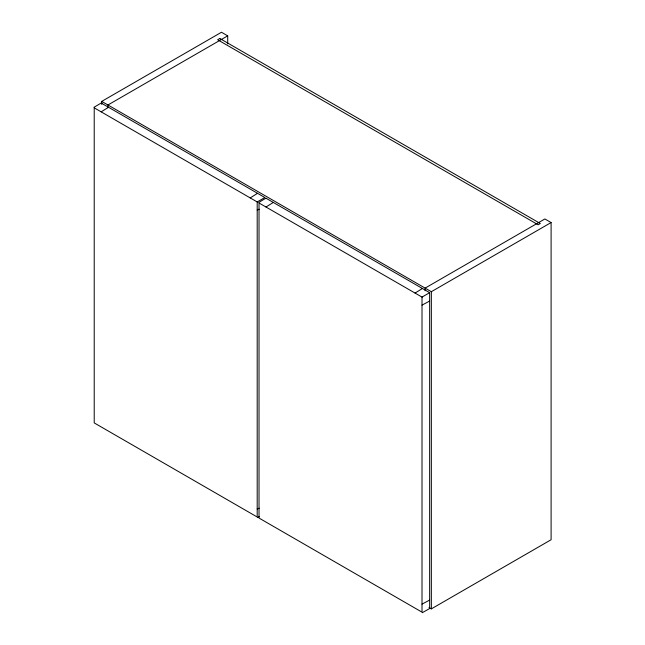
<?xml version="1.0" encoding="UTF-8"?>
<svg xmlns="http://www.w3.org/2000/svg" width="645" height="645" viewBox="0 0 645 645"><rect width="100%" height="100%" fill="white"/><g stroke="black" fill="none" stroke-linecap="round" stroke-linejoin="round"><path stroke-width="0.97" d="M266.062 198.257L429.651 292.677L429.651 608.533L422.322 612.694M429.651 600.084L422.007 604.115M101.725 104.417L101.725 101.394L221.485 32.25L227.709 35.846L227.709 43.9M227.709 35.846L107.949 104.99L107.949 107.683M257.54 193.306L250.236 197.918M257.492 201.772L264.837 197.523L101.176 103.031L93.92 107.336M265.909 198.176L258.734 202.49M259.234 209.222L257.194 209.972M422.298 296.918L429.651 292.677M101.725 101.394L431.344 291.701L551.104 222.557L551.104 539.736L431.344 608.88L429.014 607.525M259.234 508.212L257.194 508.969M259.234 516.669L257.508 517.54M551.104 222.557L544.88 218.961L425.12 288.105L425.12 290.798M422.007 305.125L429.626 301.062M422.37 288.508L415.049 293.072M273.311 202.449L265.982 207.013M108.497 107.296L101.176 111.859M431.344 291.701L431.344 608.88M219.84 38.49L217.639 39.756L538.107 224.774L540.3 223.509L219.84 38.49M257.194 201.941L94.218 107.844L94.218 422.91L257.194 517L257.194 201.941M422.007 297.087L259.024 202.998L259.024 518.056L422.007 612.153L422.007 297.087"/></g></svg>
